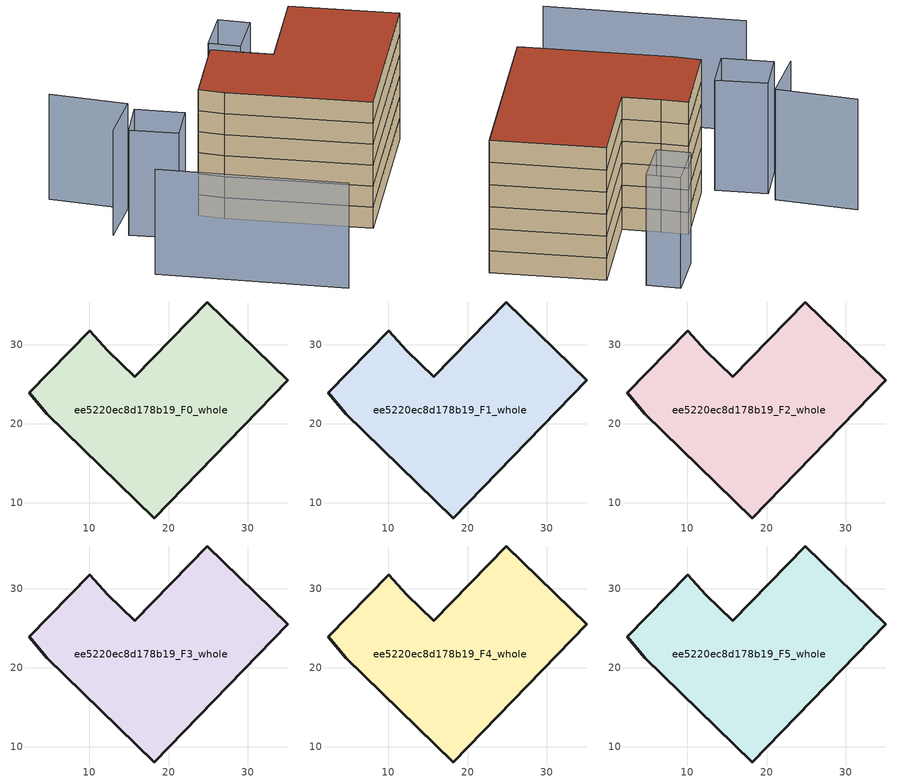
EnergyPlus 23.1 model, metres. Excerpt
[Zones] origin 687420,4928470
ee5220ec8d178b19_F0_whole
 floor ground (EU_floor_Construction): 35.1,25.48 18.19,8.05 4.59,21.24 2.37,23.87 10.01,31.72 12.32,29.21 15.71,25.92 24.89,35.38 z0
 wall outside (EU_wall_Construction): 12.32,29.21 10.01,31.72 2.37,23.87 4.59,21.24 18.19,8.05 35.1,25.48 24.89,35.38 15.71,25.92 12.32,29.21 z0:3
ee5220ec8d178b19_F1_whole
 floor to ee5220ec8d178b19_F0_whole (EU_floor_Construction): 35.1,25.48 18.19,8.05 4.59,21.24 2.37,23.87 10.01,31.72 12.32,29.21 15.71,25.92 24.89,35.38 z3
 wall outside (EU_wall_Construction): 12.32,29.21 10.01,31.72 2.37,23.87 4.59,21.24 18.19,8.05 35.1,25.48 24.89,35.38 15.71,25.92 12.32,29.21 z3:6
ee5220ec8d178b19_F2_whole
 floor to ee5220ec8d178b19_F1_whole (EU_floor_Construction): 35.1,25.48 18.19,8.05 4.59,21.24 2.37,23.87 10.01,31.72 12.32,29.21 15.71,25.92 24.89,35.38 z6
 wall outside (EU_wall_Construction): 12.32,29.21 10.01,31.72 2.37,23.87 4.59,21.24 18.19,8.05 35.1,25.48 24.89,35.38 15.71,25.92 12.32,29.21 z6:9
ee5220ec8d178b19_F3_whole
 floor to ee5220ec8d178b19_F2_whole (EU_floor_Construction): 35.1,25.48 18.19,8.05 4.59,21.24 2.37,23.87 10.01,31.72 12.32,29.21 15.71,25.92 24.89,35.38 z9
 wall outside (EU_wall_Construction): 12.32,29.21 10.01,31.72 2.37,23.87 4.59,21.24 18.19,8.05 35.1,25.48 24.89,35.38 15.71,25.92 12.32,29.21 z9:12
ee5220ec8d178b19_F4_whole
 floor to ee5220ec8d178b19_F3_whole (EU_floor_Construction): 35.1,25.48 18.19,8.05 4.59,21.24 2.37,23.87 10.01,31.72 12.32,29.21 15.71,25.92 24.89,35.38 z12
 wall outside (EU_wall_Construction): 12.32,29.21 10.01,31.72 2.37,23.87 4.59,21.24 18.19,8.05 35.1,25.48 24.89,35.38 15.71,25.92 12.32,29.21 z12:15
ee5220ec8d178b19_F5_whole
 floor to ee5220ec8d178b19_F4_whole (EU_floor_Construction): 35.1,25.48 18.19,8.05 4.59,21.24 2.37,23.87 10.01,31.72 12.32,29.21 15.71,25.92 24.89,35.38 z15
 wall outside (EU_wall_Construction): 12.32,29.21 10.01,31.72 2.37,23.87 4.59,21.24 18.19,8.05 35.1,25.48 24.89,35.38 15.71,25.92 12.32,29.21 z15:18
 roof outside (EU_roof_Construction): 18.19,8.05 35.1,25.48 24.89,35.38 15.71,25.92 12.32,29.21 10.01,31.72 2.37,23.87 4.59,21.24 z18
shading: -11.33,14.35 6.16,-3.09 / -10.17,38.54 -3.7,30.64 / -3.7,30.64 -9.43,25.95 / -3.91,28.91 0.74,24.44 / 0.74,24.44 -3.18,20.37 / -3.18,20.37 -7.82,24.83 / -7.82,24.83 -3.91,28.91 / 21.74,39.17 16.99,34.71 / 16.99,34.71 14.12,37.77 / 14.12,37.77 18.87,42.23 / 18.87,42.23 21.74,39.17 z0:15
[Building]
EU S2 Campaign: North Axis=0; Terrain=City; Solar Distribution=FullExterior
[Site:Location]
Bologna: Latitude=44.5; Longitude=11.25; Time Zone=1; Elevation=37
[SizingPeriod:WeatherFileDays]
AnnualSizingPeriod: Begin Month=1; Begin Day of Month=1; End Month=12; End Day of Month=31; Day of Week for Start Day=Monday; Use Weather File Daylight Saving Period=No; Use Weather File Rain and Snow Indicators=No
[MATERIAL]
EU_InternalMass_Material: Roughness=MediumRough; Thickness=0.1; Conductivity=1; Density=1800; Specific Heat=900; Thermal Absorptance=0.9; Solar Absorptance=0.7; Visible Absorptance=0.7
[MATERIAL:NOMASS] Roughness=MediumRough; Thermal Absorptance=0.9; Solar Absorptance=0.7; Visible Absorptance=0.7
Name | Thermal Resistance
EU_wall_NoMass | 0.905828
EU_roof_NoMass | 0.37593
EU_floor_NoMass | 0.67114
[CONSTRUCTION]
EU_wall_Construction: EU_wall_NoMass
EU_roof_Construction: EU_roof_NoMass
EU_floor_Construction: EU_floor_NoMass
EU_InternalMass_Construction: EU_InternalMass_Material
[ZONE] Type=1; Multiplier=1; Ceiling Height=autocalculate; Volume=1306.41; Floor Area=autocalculate; Part of Total Floor Area=Yes
ee5220ec8d178b19_F0_whole; ee5220ec8d178b19_F1_whole; ee5220ec8d178b19_F2_whole; ee5220ec8d178b19_F3_whole; ee5220ec8d178b19_F4_whole; ee5220ec8d178b19_F5_whole
[INTERNALMASS] Construction=EU_InternalMass_Construction; Surface Area=435.471
Name | Zone or ZoneList
ee5220ec8d178b19_F0_whole_EU_InternalMass | ee5220ec8d178b19_F0_whole
ee5220ec8d178b19_F1_whole_EU_InternalMass | ee5220ec8d178b19_F1_whole
ee5220ec8d178b19_F2_whole_EU_InternalMass | ee5220ec8d178b19_F2_whole
ee5220ec8d178b19_F3_whole_EU_InternalMass | ee5220ec8d178b19_F3_whole
ee5220ec8d178b19_F4_whole_EU_InternalMass | ee5220ec8d178b19_F4_whole
ee5220ec8d178b19_F5_whole_EU_InternalMass | ee5220ec8d178b19_F5_whole
[OTHEREQUIPMENT] Fuel Type=Electricity; Design Level Calculation Method=Watts/Area; Power per Zone Floor Area=1; Fraction Latent=0; Fraction Radiant=0; Fraction Lost=0; Carbon Dioxide Generation Rate=0; EndUse Subcategory=EU_Step8_InternalGains
Name | Zone or ZoneList or Space or SpaceList | Schedule
EU_Step8_InternalGain_ee5220ec8d178b19_F0_whole_f000 | ee5220ec8d178b19_F0_whole | EU_Step8_GainSchedule_ee5220ec8d178b19_F0_whole_f000
EU_Step8_InternalGain_ee5220ec8d178b19_F1_whole_f000 | ee5220ec8d178b19_F1_whole | EU_Step8_GainSchedule_ee5220ec8d178b19_F1_whole_f000
EU_Step8_InternalGain_ee5220ec8d178b19_F2_whole_f000 | ee5220ec8d178b19_F2_whole | EU_Step8_GainSchedule_ee5220ec8d178b19_F2_whole_f000
EU_Step8_InternalGain_ee5220ec8d178b19_F3_whole_f000 | ee5220ec8d178b19_F3_whole | EU_Step8_GainSchedule_ee5220ec8d178b19_F3_whole_f000
EU_Step8_InternalGain_ee5220ec8d178b19_F4_whole_f000 | ee5220ec8d178b19_F4_whole | EU_Step8_GainSchedule_ee5220ec8d178b19_F4_whole_f000
EU_Step8_InternalGain_ee5220ec8d178b19_F5_whole_f000 | ee5220ec8d178b19_F5_whole | EU_Step8_GainSchedule_ee5220ec8d178b19_F5_whole_f000
[ZONEVENTILATION:DESIGNFLOWRATE] Schedule=EU_AlwaysOn; Design Flow Rate Calculation Method=AirChanges/Hour; Air Changes per Hour=0.73129; Ventilation Type=Natural; Fan Pressure Rise=0; Fan Total Efficiency=1; Constant Term Coefficient=1; Temperature Term Coefficient=0; Velocity Term Coefficient=0; Velocity Squared Term Coefficient=0; Minimum Indoor Temperature=-100; Maximum Indoor Temperature=100; Delta Temperature=-100; Minimum Outdoor Temperature=-100; Maximum Outdoor Temperature=100; Maximum Wind Speed=40
Name | Zone or ZoneList or Space or SpaceList
EU_ConstantAir_ee5220ec8d178b19_F0_whole | ee5220ec8d178b19_F0_whole
EU_ConstantAir_ee5220ec8d178b19_F1_whole | ee5220ec8d178b19_F1_whole
EU_ConstantAir_ee5220ec8d178b19_F2_whole | ee5220ec8d178b19_F2_whole
EU_ConstantAir_ee5220ec8d178b19_F3_whole | ee5220ec8d178b19_F3_whole
EU_ConstantAir_ee5220ec8d178b19_F4_whole | ee5220ec8d178b19_F4_whole
EU_ConstantAir_ee5220ec8d178b19_F5_whole | ee5220ec8d178b19_F5_whole
[HVACTEMPLATE:THERMOSTAT] Constant Heating Setpoint=20; Constant Cooling Setpoint=50
EU_HeatOnly_ee5220ec8d178b19_F0_whole; EU_HeatOnly_ee5220ec8d178b19_F1_whole; EU_HeatOnly_ee5220ec8d178b19_F2_whole; EU_HeatOnly_ee5220ec8d178b19_F3_whole; EU_HeatOnly_ee5220ec8d178b19_F4_whole; EU_HeatOnly_ee5220ec8d178b19_F5_whole
[HVACTEMPLATE:ZONE:IDEALLOADSAIRSYSTEM] System Availability Schedule=EU_AlwaysOn; Maximum Heating Supply Air Temperature=50; Minimum Cooling Supply Air Temperature=13; Maximum Heating Supply Air Humidity Ratio=0.0156; Minimum Cooling Supply Air Humidity Ratio=0.0077; Heating Limit=NoLimit; Cooling Limit=NoLimit; Heating Availability Schedule=EU_AlwaysOn; Cooling Availability Schedule=EU_CoolingOff; Dehumidification Control Type=ConstantSensibleHeatRatio; Cooling Sensible Heat Ratio=0.7; Dehumidification Setpoint=60; Humidification Control Type=None; Humidification Setpoint=30; Outdoor Air Method=None; Outdoor Air Flow Rate per Person=0.00944; Outdoor Air Flow Rate per Zone Floor Area=0; Outdoor Air Flow Rate per Zone=0; Demand Controlled Ventilation Type=None; Outdoor Air Economizer Type=NoEconomizer; Heat Recovery Type=None; Sensible Heat Recovery Effectiveness=0.7; Latent Heat Recovery Effectiveness=0.65
Name | Template Thermostat
ee5220ec8d178b19_F0_whole | EU_HeatOnly_ee5220ec8d178b19_F0_whole
ee5220ec8d178b19_F1_whole | EU_HeatOnly_ee5220ec8d178b19_F1_whole
ee5220ec8d178b19_F2_whole | EU_HeatOnly_ee5220ec8d178b19_F2_whole
ee5220ec8d178b19_F3_whole | EU_HeatOnly_ee5220ec8d178b19_F3_whole
ee5220ec8d178b19_F4_whole | EU_HeatOnly_ee5220ec8d178b19_F4_whole
ee5220ec8d178b19_F5_whole | EU_HeatOnly_ee5220ec8d178b19_F5_whole
[SIZING:ZONE] Zone Cooling Design Supply Air Temperature Input Method=SupplyAirTemperature; Zone Cooling Design Supply Air Temperature=13; Zone Heating Design Supply Air Temperature Input Method=SupplyAirTemperature; Zone Heating Design Supply Air Temperature=50; Zone Cooling Design Supply Air Humidity Ratio=0.008; Zone Heating Design Supply Air Humidity Ratio=0.008; Cooling Design Air Flow Method=DesignDay; Cooling Design Air Flow Rate=0; Cooling Minimum Air Flow per Zone Floor Area=0.000762; Cooling Minimum Air Flow=0; Cooling Minimum Air Flow Fraction=0.2; Heating Design Air Flow Method=DesignDay; Heating Design Air Flow Rate=0; Heating Maximum Air Flow per Zone Floor Area=0.002032; Heating Maximum Air Flow=0.141576; Heating Maximum Air Flow Fraction=0.3; Account for Dedicated Outdoor Air System=No; Dedicated Outdoor Air System Control Strategy=NeutralSupplyAir; Dedicated Outdoor Air Low Setpoint Temperature for Design=autosize; Dedicated Outdoor Air High Setpoint Temperature for Design=autosize; Zone Load Sizing Method=Sensible Load Only No Latent Load; Zone Latent Cooling Design Supply Air Humidity Ratio Input Method=HumidityRatioDifference; Zone Cooling Design Supply Air Humidity Ratio Difference=0.005; Zone Latent Heating Design Supply Air Humidity Ratio Input Method=HumidityRatioDifference; Zone Humidification Design Supply Air Humidity Ratio Difference=0.005
ee5220ec8d178b19_F0_whole; ee5220ec8d178b19_F1_whole; ee5220ec8d178b19_F2_whole; ee5220ec8d178b19_F3_whole; ee5220ec8d178b19_F4_whole; ee5220ec8d178b19_F5_whole
[SCHEDULE:CONSTANT]
Name | Hourly Value
EU_AlwaysOn | 1
EU_CoolingOff | 0
[SCHEDULE:FILE] Column Number=1; Rows to Skip at Top=0; Number of Hours of Data=8760; Column Separator=Comma; Interpolate to Timestep=No; Minutes per Item=60; Adjust Schedule for Daylight Savings=Yes
Name | File
EU_Step8_GainSchedule_ee5220ec8d178b19_F0_whole_f000 | ../../schedules/ee5220ec8d178b19/ee5220ec8d178b19_F0_whole_f000_gain.csv
EU_Step8_GainSchedule_ee5220ec8d178b19_F1_whole_f000 | ../../schedules/ee5220ec8d178b19/ee5220ec8d178b19_F1_whole_f000_gain.csv
EU_Step8_GainSchedule_ee5220ec8d178b19_F2_whole_f000 | ../../schedules/ee5220ec8d178b19/ee5220ec8d178b19_F2_whole_f000_gain.csv
EU_Step8_GainSchedule_ee5220ec8d178b19_F3_whole_f000 | ../../schedules/ee5220ec8d178b19/ee5220ec8d178b19_F3_whole_f000_gain.csv
EU_Step8_GainSchedule_ee5220ec8d178b19_F4_whole_f000 | ../../schedules/ee5220ec8d178b19/ee5220ec8d178b19_F4_whole_f000_gain.csv
EU_Step8_GainSchedule_ee5220ec8d178b19_F5_whole_f000 | ../../schedules/ee5220ec8d178b19/ee5220ec8d178b19_F5_whole_f000_gain.csv
